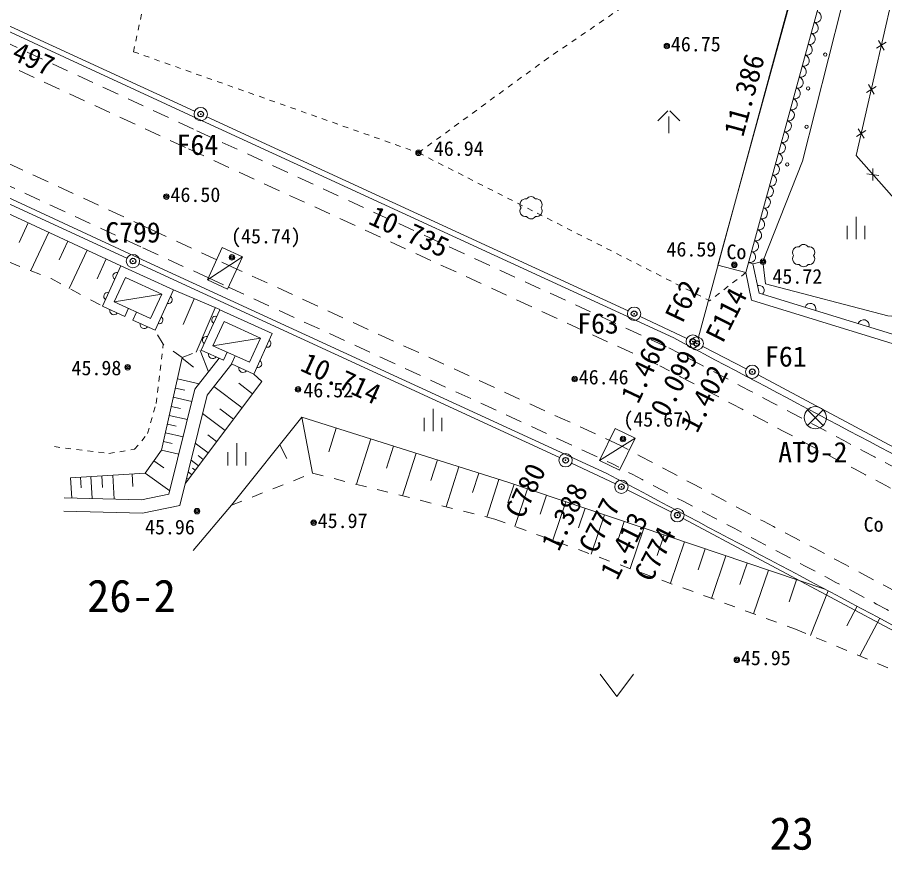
# Model space of a CAD drawing. Units: millimetres, scale not verified. Extents: x -29071210 to -28860960, y -117775216 to -117329466.
# Drawn here: x -29005729 to -28986217, y -117630249 to -117610891 of the extents above; entities that cross this region are included whole.
import ezdxf
from ezdxf.enums import TextEntityAlignment as Align

# ---------------------------------------------------------------- set-up
doc = ezdxf.new("R2010")
doc.units = ezdxf.units.MM
doc.header["$LTSCALE"] = 250
doc.header["$PDMODE"] = 32
doc.header["$PDSIZE"] = 125
for name, pattern in [('USER4', [2.5, 1.5, -1]), ('USER7', [2, 1, -1]), ('USER8', [1, 0.5, -0.5])]:
    doc.linetypes.add(name, pattern=pattern)
for name, color, linetype, lineweight in [('S-SUV', 7, 'Continuous', 13), ('S-SUV-HTXT', 7, 'Continuous', 13), ('S-SUV-ROW', 7, 'Continuous', 15), ('S-SUV-SRVR', 3, 'Continuous', 13)]:
    doc.layers.add(name, color=color, linetype=linetype, lineweight=lineweight)
doc.layers.add('S-SUV-BMK', color=7, linetype='Continuous')
doc.styles.add('ＭＳ ゴシック', font='')
doc.styles.get('ＭＳ ゴシック').set_extended_font_data('MS Gothic')

# ---------------------------------------------------------------- blocks, each defined once
blk = doc.blocks.new('ﾌﾟﾛｯﾄﾏｰｸ-03_1')
at = {"color": 3, "linetype": 'Continuous', "lineweight": 25}
blk.add_circle((0, 0), 0.5, dxfattribs=at)
at = {"color": 3}
blk.add_point((0, 0), dxfattribs=at)
blk = doc.blocks.new('荒地')
at = {"color": 7, "linetype": 'Continuous', "lineweight": 13}
for p, q in [((0, -1.25), (0, 1.25)), ((-1, 0.25), (-1, -1.25)), ((1, 0.25), (1, -1.25))]:
    blk.add_line(p, q, dxfattribs=at)
blk = doc.blocks.new('植樹')
at = {"color": 7, "linetype": 'Continuous', "lineweight": 13}
for centre, radius, start, end in [((-0.5, 0.3), 0.5, 79.16209, 216.8699), ((0, 0.5), 0.499, 35.63102, 144.36898), ((0.5, 0.3), 0.5, 323.1301, 100.83791), ((-0.5, -0.3), 0.5, 143.1301, 280.83791), ((0.5, -0.3), 0.5, 259.16209, 36.8699), ((0, -0.5), 0.499, 215.63102, 324.36898)]:
    blk.add_arc(centre, radius, start, end, dxfattribs=at)
blk = doc.blocks.new('畑')
at = {"color": 7, "linetype": 'Continuous', "lineweight": 13}
for p, q in [((-1.5, 1), (0, -1)), ((0, -1), (1.5, 1))]:
    blk.add_line(p, q, dxfattribs=at)
blk = doc.blocks.new('ﾌﾟﾛｯﾄﾏｰｸ-03')
at = {"color": 7, "linetype": 'Continuous', "lineweight": 15}
blk.add_circle((0, 0), 0.5, dxfattribs=at)
at = {"color": 7}
blk.add_point((0, 0), dxfattribs=at)
blk = doc.blocks.new('ﾌﾟﾛｯﾄﾏｰｸ-C1')
at = {"color": 7, "linetype": 'Continuous', "lineweight": 20}
for p, q in [((-0.3536, 0.3536), (0.3536, -0.3536)), ((-0.3536, -0.3536), (0.3536, 0.3536))]:
    blk.add_line(p, q, dxfattribs=at)
blk.add_circle((0, 0), 0.5, dxfattribs=at)

msp = doc.modelspace()

# ---------------------------------------------------------------- linework, layer by layer
at = {"layer": 'S-SUV'}
for p, q in [((-28986859, -117614002), (-28985267, -117607052)), ((-29008805.3, -117609871.5), (-29001583.8, -117613216.1)), ((-28986396.7, -117611587.9), (-28986184.2, -117611451.8)), ((-28986224.4, -117611627.3), (-28986356.5, -117611412.4)), ((-28986624.1, -117612580.7), (-28986411.6, -117612444.7)), ((-28986451.8, -117612620.2), (-28986583.9, -117612405.2)), ((-29010201, -117612972), (-29003009, -117616303)), ((-28991323.4, -117613223.1), (-28991098.4, -117612998.1)), ((-28991048.4, -117612998.1), (-28990823.4, -117613223.1)), ((-29001583.8, -117613216.1), (-28990961.5, -117618104.6)), ((-28991073.4, -117613123.1), (-28991073.4, -117613498.1)), ((-28986679.2, -117613613.1), (-28986811.3, -117613398.1)), ((-28986851.5, -117613573.6), (-28986639, -117613437.5)), ((-28984597, -117616571), (-28986859, -117614002)), ((-28986481.7, -117614564.3), (-28986482.3, -117614296.1)), ((-28986349, -117614447.4), (-28986615, -117614412.9)), ((-29005483.6, -117615514.1), (-29005690.6, -117615960.1)), ((-29005023.4, -117615727.7), (-29005424.2, -117616591.2)), ((-29004591.6, -117615928.1), (-29004785.8, -117616346.5)), ((-29004159.9, -117616128.5), (-29004559.5, -117616989.6)), ((-29001117.5, -117616072.7), (-29001451.9, -117616799.4)), ((-29000663.3, -117616281.7), (-29001117.5, -117616072.7)), ((-29003729.3, -117616328.3), (-29003935.1, -117616771.7)), ((-29003009, -117616303), (-28992468, -117621154)), ((-29000663.3, -117616281.7), (-29001451.9, -117616799.4)), ((-29001245.2, -117616350.1), (-29001247.3, -117616349.2)), ((-29000997.7, -117617008.4), (-29000663.3, -117616281.7)), ((-29003397.3, -117616482.4), (-29003813.8, -117617391.5)), ((-29002215.4, -117617023.8), (-29003397.3, -117616482.4)), ((-28989341.5, -117616635.6), (-28989968.5, -117616464.2)), ((-28989179, -117616438), (-28989279, -117616407)), ((-29003298.7, -117616747.5), (-29002480.5, -117617122.4)), ((-29001451.9, -117616799.4), (-29000997.7, -117617008.4)), ((-29003548.6, -117617293), (-29002480.5, -117617122.4)), ((-29002631.9, -117617933), (-29002215.4, -117617023.8)), ((-29002215, -117617023), (-29001177, -117617468)), ((-29001747.4, -117617223.4), (-29001997.3, -117617806.3)), ((-29003813.8, -117617391.5), (-29003313.7, -117617620.6)), ((-29003230.4, -117617438.8), (-29003313.7, -117617620.6)), ((-29001279.9, -117617423.9), (-29001708.3, -117618423.3)), ((-29001177, -117617469), (-29001592.2, -117618378.7)), ((-28999994.4, -117618008.8), (-29001177, -117617469)), ((-29003048.6, -117617522.1), (-29003131.9, -117617703.9)), ((-29003131.9, -117617703.9), (-29002631.9, -117617933)), ((-29001078.1, -117617734), (-29000259.4, -117618107.7)), ((-29000410.6, -117618918.1), (-28999994.7, -117618008.6)), ((-29001327.2, -117618279.8), (-29000259.4, -117618107.7)), ((-29001615.4, -117618386.4), (-29001425.4, -117618864.6)), ((-29001592.2, -117618378.7), (-29001091.9, -117618607.1)), ((-29001008.8, -117618425.1), (-29001091.9, -117618607.1)), ((-29002024.3, -117618558.5), (-29001766.1, -117618761.2)), ((-29001187, -117618563), (-29001737, -117619259)), ((-29000826.9, -117618508.2), (-29000909.9, -117618690.1)), ((-29000909.9, -117618690.1), (-29000409.6, -117618918.5)), ((-29000906.2, -117618691.4), (-29001461.2, -117619393.9)), ((-29002127.8, -117619025.5), (-29001638.2, -117619134)), ((-29000229, -117619086), (-29000410.6, -117618918.1)), ((-29001737, -117619259), (-29002318, -117621620)), ((-29002173.9, -117619233.2), (-29001963.7, -117619279.8)), ((-29001947.9, -117621371.5), (-29000229, -117619086)), ((-29000674.4, -117619678.2), (-29001308.9, -117619201.1)), ((-29000435.8, -117619361), (-29000749.3, -117619125.3)), ((-29002220, -117619441), (-29001804.4, -117619533.1)), ((-29001461.2, -117619393.9), (-29002072.1, -117621876.2)), ((-29002265, -117619644), (-29002059.6, -117619689.6)), ((-29002310, -117619847.1), (-29001903.9, -117619937.1)), ((-29001055.5, -117620184.9), (-29001562.1, -117619803.8)), ((-29000864.9, -117619931.6), (-29001172.4, -117619700.4)), ((-29002354, -117620045.6), (-29002153.2, -117620090.1)), ((-28999328, -117619888), (-28999088, -117621149)), ((-29002398, -117620244), (-29002001.1, -117620332)), ((-28998553.9, -117620132.4), (-28998722.3, -117620665.5)), ((-28992276.4, -117620141.7), (-28992629.1, -117620859.7)), ((-28991827.6, -117620362.1), (-28992276.4, -117620141.7)), ((-29002441, -117620438), (-29002244.8, -117620481.5)), ((-29001246, -117620438.2), (-29001445.2, -117620288.4)), ((-28997779.9, -117620376.8), (-28998102, -117621397.1)), ((-28991827.6, -117620362.1), (-28992629.1, -117620859.7)), ((-28992180.4, -117621080.2), (-28991827.6, -117620362.1)), ((-29002484, -117620632), (-29002096, -117620718)), ((-29001436.5, -117620691.6), (-29001726.8, -117620473.2)), ((-28999824.1, -117620507.8), (-28999666.2, -117620818.5)), ((-28997269.7, -117620537.8), (-28997426, -117621032.8)), ((-29001545.7, -117620836.7), (-29001659.9, -117620750.9)), ((-28996759.6, -117620698.9), (-28997062.6, -117621658.6)), ((-29002655.7, -117620870.2), (-29002434, -117621030.1)), ((-29001654.9, -117620981.9), (-29001821.2, -117620856.8)), ((-28996279.8, -117620850.4), (-28996426.8, -117621316)), ((-28995799.9, -117621001.9), (-28996084.9, -117621904.5)), ((-28992629.1, -117620859.7), (-28992180.4, -117621080.2)), ((-29004077.8, -117621223.8), (-29004047.1, -117621718.5)), ((-29003830.4, -117621208.4), (-29003814.4, -117621466.6)), ((-29003583, -117621193.1), (-29003549.7, -117621730.9)), ((-29003147.5, -117621166.1), (-29003130.1, -117621446.7)), ((-29002856, -117621148), (-29002300.4, -117621548.5)), ((-29001805.1, -117621181.7), (-29001886.2, -117621120.7)), ((-29001730, -117621081.8), (-29001791.9, -117621035.3)), ((-28995348.6, -117621144.4), (-28995486.9, -117621582.3)), ((-29004533, -117621252), (-29004504.8, -117621707.2)), ((-29004305.4, -117621237.9), (-29004290.7, -117621475.4)), ((-29001880.3, -117621281.6), (-29001899.5, -117621267.2)), ((-28994897.3, -117621286.9), (-28995165.3, -117622135.9)), ((-28994555.2, -117621397.9), (-28994696.1, -117621815)), ((-28994254.9, -117621499.3), (-28994540.3, -117622344.1)), ((-29002939, -117621746), (-29004674, -117621703)), ((-29002318, -117621620), (-29002939, -117621746)), ((-28993821.6, -117621645.7), (-28993966.1, -117622073.5)), ((-28993388.3, -117621792.1), (-28993681.1, -117622658.6)), ((-29002912.6, -117622046.7), (-29004681.4, -117622002.9)), ((-29002072.1, -117621876.2), (-29002912.6, -117622046.7)), ((-28992955, -117621938.4), (-28993103.2, -117622377.1)), ((-28992521.8, -117622084.8), (-28992821.8, -117622973.1)), ((-28992077.6, -117622234.8), (-28992229.5, -117622684.5)), ((-28991633.5, -117622384.9), (-28991941.1, -117623295.4)), ((-28991178.2, -117622538.7), (-28991333.9, -117622999.7)), ((-28990722.9, -117622692.5), (-28991038.2, -117623625.9)), ((-28990256.2, -117622850.1), (-28990415.8, -117623322.7)), ((-28989789.4, -117623007.8), (-28990112.7, -117623964.6)), ((-28989311, -117623169.4), (-28989474.7, -117623653.8)), ((-28988832.6, -117623331), (-28989163.9, -117624311.9)), ((-28988200.6, -117623544.5), (-28988368.4, -117624041.1)), ((-28987488.3, -117623795.1), (-28987886.8, -117624796.8)), ((-28986834.6, -117624143.1), (-28987070.6, -117624586.2)), ((-28986326.2, -117624413.8), (-28986777.4, -117625260.8))]:
    msp.add_line(p, q, dxfattribs=at)
at = {"layer": 'S-SUV', "linetype": 'USER4'}
for p, q in [((-29008907.9, -117610099.5), (-29001688.6, -117613443.1)), ((-29009092.6, -117610509.8), (-29001877.3, -117613851.6)), ((-29009913.7, -117612333.6), (-29002715.6, -117615667.5)), ((-29010098.4, -117612744), (-29002904.2, -117616076)), ((-29001688.6, -117613443.1), (-28991072.2, -117618328.8)), ((-29001877.3, -117613851.6), (-28991271.6, -117618732.4))]:
    msp.add_line(p, q, dxfattribs=at)
at = {"layer": 'S-SUV', "linetype": 'USER8'}
for p in [(-28996705, -117613939), (-28989341.5, -117616635.6)]:
    msp.add_line(p, (-28990155, -117617270), dxfattribs=at)
at = {"layer": 'S-SUV', "linetype": 'USER7'}
msp.add_line((-29002022, -117618548), (-29001592.9, -117618377.4), dxfattribs=at)
at = {"layer": 'S-SUV'}
for points in [[(-28989341.5, -117616635.6), (-28987668, -117610516), (-28987019, -117607227), (-28986975, -117606956), (-28987068, -117606823), (-28987077, -117606759), (-28987396, -117606598), (-28987481, -117606624), (-28991263, -117605862), (-28996530, -117604835), (-28996529, -117604772), (-28996813, -117604742), (-28996861, -117604815), (-28997151, -117604761), (-29001646, -117604893), (-29004127, -117604933), (-29008580, -117605056), (-29008615, -117604981), (-29008889, -117604952), (-29008932, -117604998)], [(-28988957, -117616388), (-28988068, -117614124), (-28987187, -117610664), (-28986325, -117606803), (-28986424, -117606441), (-28986388, -117606215)], [(-28989968.5, -117616464.2), (-28988301.2, -117610367.2), (-28987772.4, -117607687.4)], [(-29014489.6, -117611558.2), (-29013358.9, -117612002.7), (-29010332.5, -117613263.8), (-29003397.3, -117616482.4)], [(-28989179, -117616438), (-28988957, -117616388), (-28988896, -117616890), (-28986149, -117617609), (-28984933, -117617713), (-28981731, -117619066), (-28977478, -117621693), (-28974901, -117623444)], [(-28974901, -117623444), (-28981857, -117619315), (-28984795, -117618404), (-28989039, -117617098), (-28989179, -117616438)], [(-28975003.1, -117623616), (-28981938.8, -117619499), (-28984854, -117618595.1), (-28989210.2, -117617254.6), (-28989341.5, -117616635.6)], [(-29003298.7, -117616747.5), (-29003548.6, -117617293), (-29002730.4, -117617667.8), (-29002480.5, -117617122.4)], [(-29001078.1, -117617734), (-29001327.2, -117618279.8), (-29000508.5, -117618653.5), (-29000259.4, -117618107.7)], [(-29004533, -117621252), (-29002856, -117621148), (-29002484, -117620632), (-29002022, -117618548)], [(-29001770, -117622891), (-29000913, -117621868), (-28999328, -117619888)], [(-28987540, -117623767.7), (-28994691, -117621352), (-28999328, -117619888)]]:
    msp.add_lwpolyline(points, dxfattribs=at)
at = {"layer": 'S-SUV', "linetype": 'USER8'}
for points in [[(-29002567, -117609106), (-29003117, -117611665), (-28996705, -117613939), (-28993877, -117611868), (-28987772.4, -117607687.4)], [(-29004894, -117620551), (-29003670, -117620705), (-29003091, -117620611), (-29002799, -117620258), (-29002608, -117619579), (-29002447, -117618248)]]:
    msp.add_lwpolyline(points, dxfattribs=at)
at = {"layer": 'S-SUV', "linetype": 'USER7'}
for points in [[(-29019025.1, -117610964.3), (-29012889, -117613672), (-29004967, -117616770), (-29003813.1, -117617391.8)], [(-29002022, -117618548), (-29002447, -117618248), (-29002630.9, -117617932.4)], [(-29000913, -117621868), (-28999088, -117621149), (-28994986, -117622181), (-28988221, -117624657), (-28985309, -117625875)]]:
    msp.add_lwpolyline(points, dxfattribs=at)
at = {"layer": 'S-SUV', "linetype": 'USER4'}
for points in [[(-28992157.8, -117620526.2), (-29000788.7, -117616554.2), (-29001242.9, -117616345.2), (-29002715.6, -117615667.5)], [(-29002904.2, -117616076), (-29001431.1, -117616754), (-29000976.8, -117616963), (-28992357.2, -117620929.8)]]:
    msp.add_lwpolyline(points, dxfattribs=at)
at = {"layer": 'S-SUV'}
for centre in [(-28987552.1, -117611729), (-28987940.9, -117612490.6), (-28987972.9, -117613353.5), (-28988409.6, -117614200.3)]:
    msp.add_circle(centre, 37.5, dxfattribs=at)
for centre, radius, start, end in [((-28987770.9, -117610883.6), 127.3, 255.72099, 73.68979), ((-28987838, -117611129.1), 127.3, 255.72099, 73.68979), ((-28987905.1, -117611374.5), 127.3, 255.72099, 73.68979), ((-28987972.2, -117611620), 127.3, 255.72099, 73.68979), ((-28988039.4, -117611865.4), 127.3, 255.72099, 73.68979), ((-28988106.5, -117612110.9), 127.3, 255.72099, 73.68979), ((-28988173.6, -117612356.3), 127.3, 255.72099, 73.68979), ((-28988240.7, -117612601.8), 127.3, 255.72099, 73.68979), ((-28988307.9, -117612847.3), 127.3, 255.72099, 73.68979), ((-28988375, -117613092.7), 127.3, 255.72099, 73.68979), ((-28988442.1, -117613338.2), 127.3, 255.72099, 73.68979), ((-28988509.2, -117613583.6), 127.3, 255.72099, 73.68979), ((-28988576.4, -117613829.1), 127.3, 255.72099, 73.68979), ((-28988643.5, -117614074.6), 127.3, 255.72099, 73.68979), ((-28988710.6, -117614320), 127.3, 255.72099, 73.68979), ((-28988777.7, -117614565.5), 127.3, 255.72099, 73.68979), ((-28988844.9, -117614810.9), 127.3, 255.72099, 73.68979), ((-28988912, -117615056.4), 127.3, 255.72099, 73.68979), ((-28988979.1, -117615301.8), 127.3, 255.72099, 73.68979), ((-28989046.2, -117615547.3), 127.3, 255.72099, 73.68979), ((-28989113.4, -117615792.8), 127.3, 255.72099, 73.68979), ((-28989180.5, -117616038.2), 127.3, 255.72099, 73.68979), ((-28989247.6, -117616283.7), 127.3, 255.72099, 73.68979), ((-29003493.4, -117616713.3), 83.8, 71.41153, 239.36038), ((-28989042, -117617036.6), 113.5, 312.24815, 106.96176), ((-29003701.6, -117617167.9), 83.8, 71.41153, 239.36038), ((-29002327.5, -117617247.4), 83.8, 251.41153, 59.36038), ((-29003556, -117617489.2), 93.5, 166.80714, 323.96477), ((-28987888.4, -117617452), 125.2, 343.01503, 162.80039), ((-29002535.8, -117617702), 83.8, 251.41153, 59.36038), ((-29001272.8, -117617700.1), 83.8, 71.49169, 239.44054), ((-28986691.4, -117617820.1), 125.2, 343.01503, 162.80039), ((-29002874.2, -117617801.6), 93.5, 166.80714, 323.96477), ((-29001480.4, -117618154.9), 83.8, 71.49169, 239.44054), ((-30074679.6, -119667591.2), 2318370.2, 61.92384, 62.13122), ((-29000106.2, -117618232.6), 83.8, 251.49169, 59.44054), ((-29001334.4, -117618476.1), 93.5, 166.88731, 324.04493), ((-29000313.8, -117618687.4), 83.8, 251.49169, 59.44054), ((-29000652.1, -117618787.5), 93.5, 166.88731, 324.04493), ((-30074679.6, -119667591.2), 2314970.2, 61.92359, 62.1289)]:
    msp.add_arc(centre, radius, start, end, dxfattribs=at)
at = {"layer": 'S-SUV', "linetype": 'USER4'}
for radius, start, end in [(2318120.2, 61.92382, 62.13105), (2317670.2, 61.92382, 62.13074), (2315670.2, 61.92364, 62.12938), (2315220.2, 61.92361, 62.12907)]:
    msp.add_arc((-30074679.6, -119667591.2), radius, start, end, dxfattribs=at)
at = {"layer": 'S-SUV-ROW'}
for p, q in [((-28987497.8, -117607386.5), (-28990405.3, -117618085.6)), ((-29001740.2, -117613005.1), (-29009186.8, -117609576.3)), ((-29003263.2, -117616312.3), (-29010665.8, -117612903.7)), ((-28991989.6, -117617496.7), (-29001467.7, -117613130.6)), ((-28993531.2, -117620795.2), (-29002990.8, -117616437.8)), ((-28990669.9, -117618120.5), (-28991717.8, -117617623.7)), ((-28990444.7, -117618230.4), (-28990534.3, -117618184.8)), ((-28990311, -117618298.4), (-28989328.9, -117618798)), ((-28989062.9, -117618936.8), (-28974047.8, -117626974.5)), ((-28992275.5, -117621388.7), (-28993259.5, -117620922.3)), ((-28991013.7, -117622026), (-28992006.3, -117621521)), ((-28975645.2, -117630249.2), (-28990747.8, -117622164.8))]:
    msp.add_line(p, q, dxfattribs=at)

# ---------------------------------------------------------------- block references
at = {"layer": 'S-SUV'}
for name, p, xscale, yscale in [('植樹', (-28994172, -117615176), 250, 250), ('荒地', (-28986859.8, -117615631), 200, 200), ('植樹', (-28988040, -117616252), 250, 250), ('荒地', (-28996376.9, -117619950.2), 200, 200), ('荒地', (-29000789.8, -117620723.3), 200, 200), ('畑', (-28992245.4, -117625924.1), 250, 250)]:
    msp.add_blockref(name, p, dxfattribs=dict(at, xscale=xscale, yscale=yscale))
at = {"layer": 'S-SUV-BMK', "xscale": 300, "yscale": 300}
for p in [(-29001603.9, -117613067.9), (-29003127, -117616375), (-28991853.4, -117617559.4), (-28990534.3, -117618184.8), (-28990444.7, -117618230.4), (-28989195.2, -117618866), (-28993395, -117620858), (-28992140, -117621453), (-28990880, -117622094)]:
    msp.add_blockref('ﾌﾟﾛｯﾄﾏｰｸ-03', p, dxfattribs=at)
at = {"layer": 'S-SUV-SRVR'}
for name, p, xscale, yscale in [('ﾌﾟﾛｯﾄﾏｰｸ-03_1', (-28991118, -117611536), 75, 75), ('ﾌﾟﾛｯﾄﾏｰｸ-03_1', (-28996705, -117613939), 75, 75), ('ﾌﾟﾛｯﾄﾏｰｸ-03_1', (-29002375, -117614925), 75, 75), ('ﾌﾟﾛｯﾄﾏｰｸ-03_1', (-29000901.7, -117616292.9), 75, 75), ('ﾌﾟﾛｯﾄﾏｰｸ-03_1', (-28988952.3, -117616389.7), 75, 75), ('ﾌﾟﾛｯﾄﾏｰｸ-03_1', (-28989599.2, -117616460.7), 75, 75), ('ﾌﾟﾛｯﾄﾏｰｸ-03_1', (-29003248.5, -117618765.1), 75, 75), ('ﾌﾟﾛｯﾄﾏｰｸ-03_1', (-28993191, -117619030), 75, 75), ('ﾌﾟﾛｯﾄﾏｰｸ-03_1', (-28999412.8, -117619262.3), 75, 75), ('ﾌﾟﾛｯﾄﾏｰｸ-C1', (-28987777, -117619897), 500, 500), ('ﾌﾟﾛｯﾄﾏｰｸ-03_1', (-28992103.8, -117620380.5), 75, 75), ('ﾌﾟﾛｯﾄﾏｰｸ-03_1', (-29001685.8, -117622002.5), 75, 75), ('ﾌﾟﾛｯﾄﾏｰｸ-03_1', (-28999062.9, -117622261.3), 75, 75), ('ﾌﾟﾛｯﾄﾏｰｸ-03_1', (-28989542.6, -117625347.2), 75, 75)]:
    msp.add_blockref(name, p, dxfattribs=dict(at, xscale=xscale, yscale=yscale))

# ---------------------------------------------------------------- texts
at = {"layer": 'S-SUV-BMK', "style": 'ＭＳ ゴシック'}
for s, p in [('F64', (-29002144.6, -117613528.8)), ('C799', (-29003752, -117615500)), ('F63', (-28993133.3, -117617549.3)), ('F61', (-28988908.1, -117618292.2))]:
    msp.add_text(s, height=458.2, dxfattribs=at).set_placement(p, align=Align.TOP_LEFT)
for s, rotation, p in [('F62', 64.634, (-28991179.7, -117617602.1)), ('F114', 63.036, (-28990268.4, -117618039.6)), ('C780', 64.634, (-28994771.8, -117622003.6)), ('C777', 63.036, (-28993124.7, -117622775.2)), ('C774', 63.036, (-28991873.3, -117623411.8))]:
    msp.add_text(s, height=458.2, rotation=rotation, dxfattribs=at).set_placement(p, align=Align.TOP_LEFT)
at = {"layer": 'S-SUV-HTXT', "style": 'ＭＳ ゴシック'}
for s, rotation, p in [('8.497', 335.276, (-29005646.5, -117611688.1)), ('11.386', 74.797, (-28989378.3, -117612638.2)), ('10.735', 335.267, (-28996911.7, -117615711)), ('1.460', 64.634, (-28991635.6, -117618803.9)), ('10.714', 335.267, (-28998444, -117619013.9)), ('0.099', 63.036, (-28990957.1, -117619126.7)), ('1.402', 63.036, (-28990287.5, -117619467.4)), ('1.388', 64.634, (-28993422.6, -117622124.5)), ('1.413', 63.036, (-28992083.8, -117622778.9))]:
    msp.add_text(s, height=458.2, rotation=rotation, dxfattribs=at).set_placement(p, align=Align.MIDDLE_CENTER)
for p in [(-28989551.8, -117616167.2), (-28986465.4, -117622300.6)]:
    msp.add_text('Co', height=329.9, dxfattribs=at).set_placement(p, align=Align.MIDDLE_CENTER)
for s, p in [('26-2', (-29002162.9, -117624492.9)), ('23', (-28987807.7, -117629839.4))]:
    msp.add_text(s, height=733.1, dxfattribs=at).set_placement(p, align=Align.BOTTOM_RIGHT)
at = {"layer": 'S-SUV-SRVR', "style": 'ＭＳ ゴシック'}
for s, p in [('46.75', (-28991027.1, -117611756.2)), ('46.94', (-28996359.6, -117614107.4)), ('46.50', (-29002284.1, -117615145.2)), ('46.59', (-28991126.1, -117616373)), ('45.72', (-28988742.9, -117616983.6)), ('45.98', (-29004510.9, -117619043)), ('46.46', (-28993100.1, -117619250.2)), ('46.52', (-28999295.3, -117619541.2)), ('45.96', (-29002857.8, -117622623.8)), ('45.97', (-28998972, -117622481.5)), ('45.95', (-28989451.8, -117625567.3))]:
    msp.add_text(s, height=329.9, dxfattribs=at).set_placement(p, align=Align.BOTTOM_LEFT)
for s, p in [('(45.74)', (-29000135.6, -117616077.7)), ('(45.67)', (-28991311.6, -117620199.3))]:
    msp.add_text(s, height=329.9, dxfattribs=at).set_placement(p, align=Align.BOTTOM_CENTER)
at = {"layer": 'S-SUV-SRVR', "color": 7, "style": 'ＭＳ ゴシック'}
msp.add_text('AT9-2', height=458.2, dxfattribs=at).set_placement((-28988611.6, -117620445.3), align=Align.TOP_LEFT)

doc.saveas('drawing.dxf')
